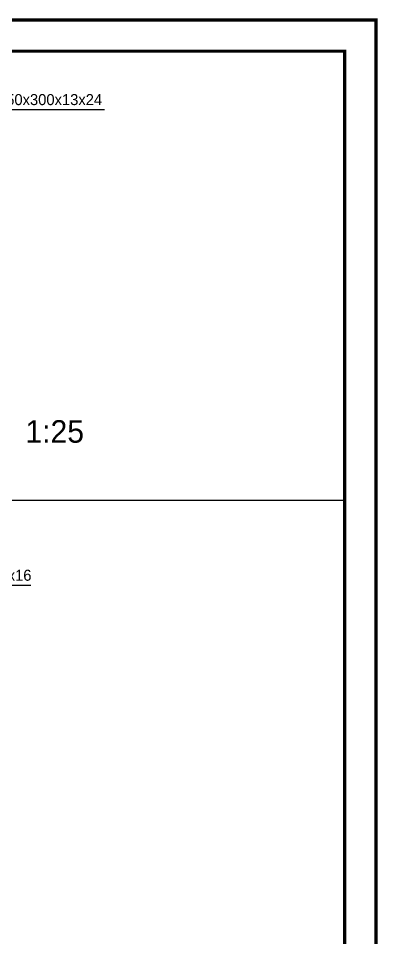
# Model space of a CAD drawing. Extents: x 31132 to 885236, y 345273 to 1212165.
# Drawn here: x 346526 to 353694, y 555160 to 573529 of the extents above; entities that cross this region are included whole.
import ezdxf
from ezdxf.enums import TextEntityAlignment as Align

# ---------------------------------------------------------------- set-up
doc = ezdxf.new("R2010")
doc.units = 0
doc.header["$LTSCALE"] = 1000
for name, color, linetype in [('TK', 4, 'CONTINUOUS'), ('图名', 7, 'CONTINUOUS'), ('文字说明', 7, 'CONTINUOUS'), ('标注', 7, 'CONTINUOUS'), ('详图', 9, 'CONTINUOUS')]:
    doc.layers.add(name, color=color, linetype=linetype)
doc.styles.add('FS', font='')
doc.styles.add('STYLE1', font='')
doc.styles.get('FS').set_extended_font_data('Structure Fonts')
doc.styles.get('STYLE1').set_extended_font_data('Structure Fonts')

msp = doc.modelspace()

# ---------------------------------------------------------------- linework, layer by layer
at = {"layer": 'TK', "const_width": 62.5}
for points in [[(301162.8, 536372.28), (301162.8, 573497.28), (353662.8, 573497.28), (353662.8, 536372.28)], [(304287.8, 536997.28), (304287.8, 572872.28), (353037.8, 572872.28), (353037.8, 536997.28)]]:
    msp.add_lwpolyline(points, close=True, dxfattribs=at)
at = {"layer": '标注'}
msp.add_line((328662.8, 563903.53), (353037.8, 563903.53), dxfattribs=at)
at = {"layer": '详图'}
for p, q in [((348246.96, 571704.25), (345660.13, 571704.25)), ((343936.92, 562200.19), (346773.75, 562200.19))]:
    msp.add_line(p, q, dxfattribs=at)

# ---------------------------------------------------------------- texts
at = {"layer": '图名', "style": 'FS'}
msp.add_text('1:25', height=450, dxfattribs=at).set_placement((346664.23, 564914.47), align=Align.BOTTOM_LEFT)
at = {"layer": '文字说明', "style": 'STYLE1'}
for s, p in [('HN750x300x13x24', (345693.79, 571729.7)), ('HN550x200x10x16', (344284.27, 562225.64))]:
    msp.add_text(s, height=220, dxfattribs=at).set_placement(p, align=Align.BOTTOM_LEFT)

doc.saveas('drawing.dxf')
